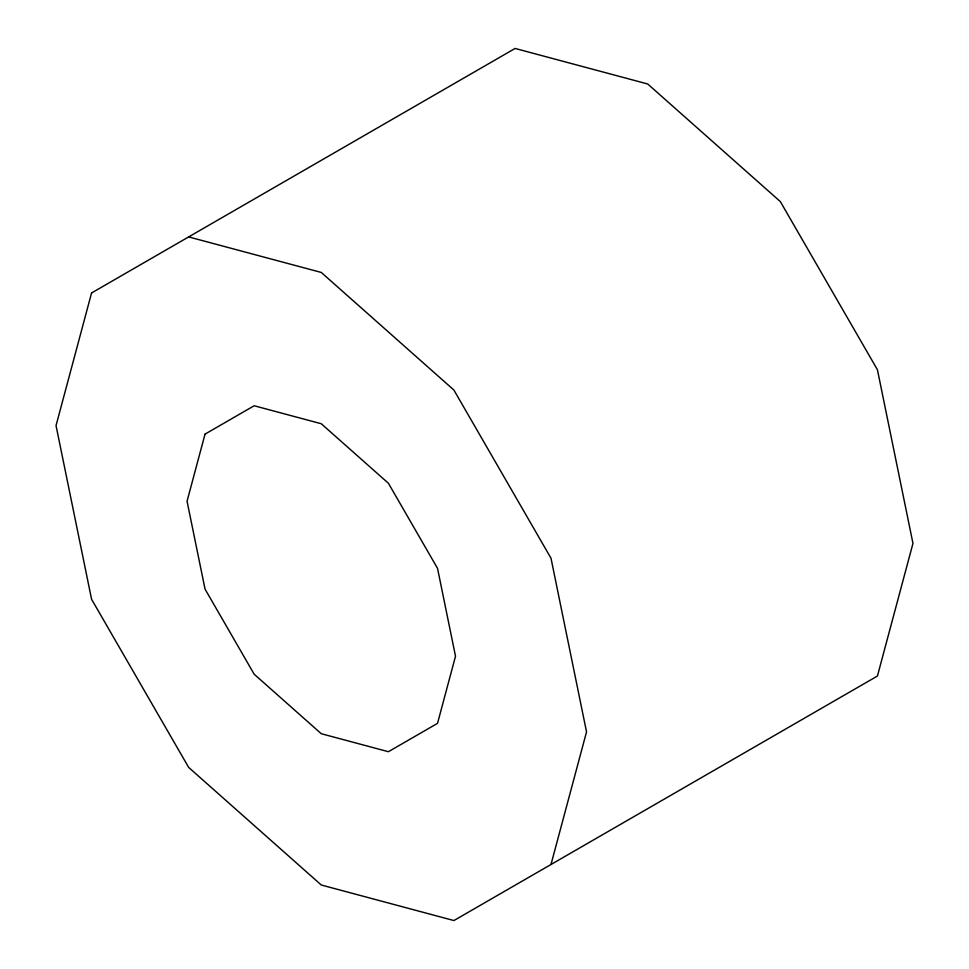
<?xml version="1.0" encoding="UTF-8"?>
<svg xmlns="http://www.w3.org/2000/svg" width="969" height="969" viewBox="0 0 969 969"><rect width="100%" height="100%" fill="white"/><g stroke="black" fill="none" stroke-linecap="round" stroke-linejoin="round"><path stroke-width="1.45" d="M550.998 864.493L586.536 731.874L550.998 558.217L453.904 390.059L321.284 272.446L188.664 236.92M91.57 292.965L56.032 425.597L91.57 599.254L188.664 767.412L321.284 885.012L453.904 920.55L877.429 676.035L912.968 543.403L877.429 369.746L780.336 201.588L647.716 83.988L515.096 48.45L91.57 292.965M205.04 434.124L187.053 501.239L205.04 589.116L254.169 674.206L321.284 733.727L388.399 751.702L437.528 723.346L455.515 656.231L437.528 568.343L388.399 483.252L321.284 423.744L254.169 405.757L205.04 434.124"/></g></svg>
